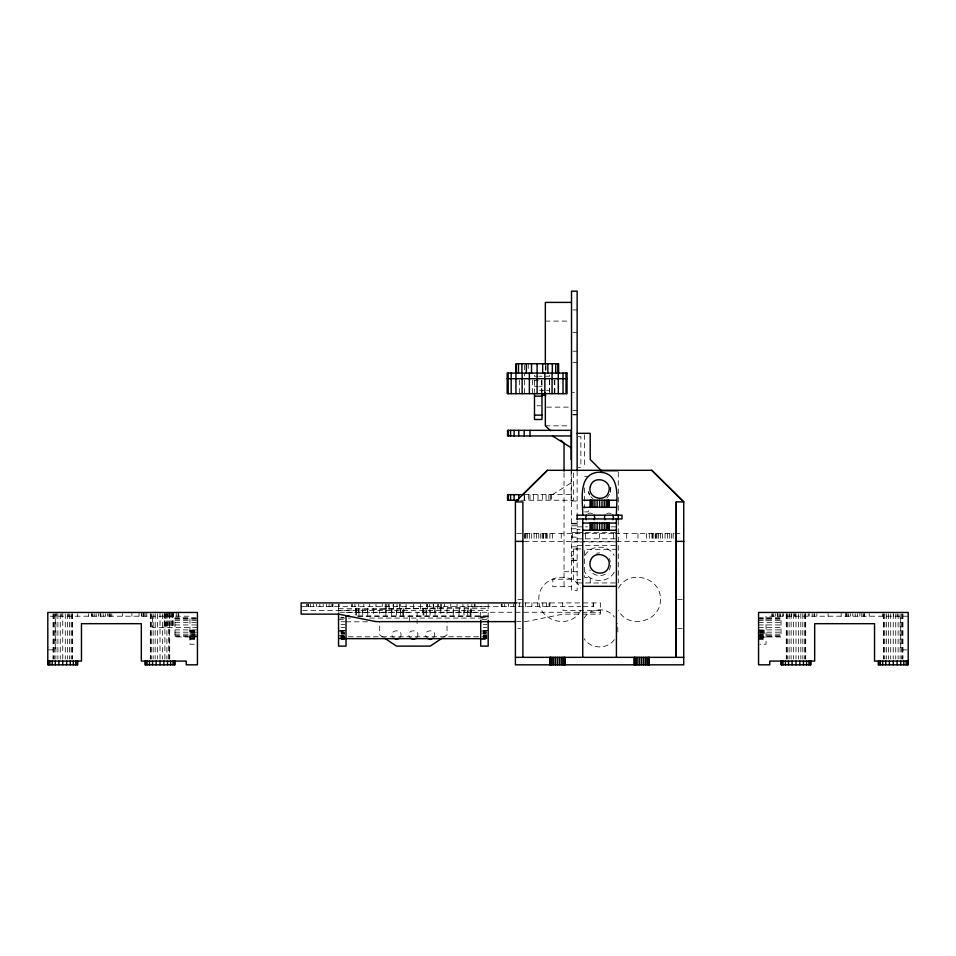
<?xml version="1.0" encoding="UTF-8"?>
<svg xmlns="http://www.w3.org/2000/svg" width="956" height="956" viewBox="0 0 956 956"><rect width="100%" height="100%" fill="white"/><g stroke="black" fill="none" stroke-linecap="round" stroke-linejoin="round"><path stroke-width="0.72" stroke-dasharray="4.78 3.58" d="M610.597 492.388L610.597 486.485M617.839 631.988L617.684 623.515M400.421 637.15C404.531 628.749 388.518 628.749 392.641 637.15M417.246 637.15C421.369 628.749 405.356 628.749 409.479 637.15M434.084 637.15C438.207 628.749 422.194 628.749 426.304 637.15M609.462 569.955L610.992 564.255L609.462 558.555M585 555.412C590.892 544.442 608.255 544.442 614.158 555.412M580.722 610.585C570.553 630.183 537.846 621.424 538.837 599.364C537.846 577.305 570.553 568.545 580.722 588.143M614.158 572.238C608.255 583.208 590.892 583.208 585 572.238M584.152 618.03C590.461 607.538 607.395 606.941 614.326 617.062M618.496 588.143C628.678 568.545 661.373 577.305 660.381 599.364C661.373 621.424 628.678 630.183 618.496 610.585M614.326 639.648C607.395 649.769 590.461 649.172 584.152 638.68M606.857 498.219L610.275 493.404L610.824 487.524M443.429 637.305L447.026 634.904L447.026 621.806M552.449 494.634L571.15 482.852M587.976 513.611L590.222 513.002L592.469 513.611M606.69 513.611L608.936 513.002L611.171 513.611M605.279 574.138C600.01 577.221 592.72 575.273 589.697 569.955M596.628 553.237L599.579 552.843M338.544 610.394L488.181 606.654M572.919 309.935L577.137 309.935M545.338 321.096L569.907 321.096M572.919 332.485L577.137 332.485M572.919 351.21L577.137 351.21M572.919 362.563L577.137 362.563M538.228 376.234L534.488 376.234L534.488 374.836M539.471 376.234L541.968 376.234M545.709 376.234L549.449 376.234L549.449 374.836M534.488 380.596L538.228 380.596M534.488 386.308L538.228 386.308M539.471 386.308L541.968 386.308M539.626 390.323L545.243 390.323M546.641 390.323L549.449 390.323M571.521 392.45L574.329 392.45M536.985 405.786L540.726 405.786M546.784 407.137L569.907 407.137M572.919 410.518L577.137 410.518M572.919 414.39L577.137 414.39M572.919 414.904L577.137 414.904M545.338 425.838L570.063 425.838M578.38 436.713L580.878 436.713L580.878 467.353L578.38 467.353M584.618 476.339L588.824 476.339M524.187 494.634L571.15 494.634M520.673 500.251L573.397 500.251L573.397 471.069M571.521 500.992L577.137 500.992M584.618 511.878L588.358 511.878L588.358 508.138M571.521 523.29L577.137 523.29M571.521 523.924L577.137 523.924M571.521 525.8L577.137 525.8M577.137 526.852L587.426 526.852M610.932 526.852L616.811 526.852M571.521 528.776L577.137 528.776M577.137 529.469L580.077 529.469M577.137 532.456L616.811 532.456M571.521 532.647L577.137 532.647M516.849 533.52L613.728 533.52M615.067 533.52L674.076 533.52M675.127 533.52L682.5 533.52M571.521 537.153L577.137 537.153M577.137 538.814L616.811 538.814M524.378 541.383L674.076 541.383M571.521 541.992L616.811 541.813M577.137 545.553L616.811 545.553M571.521 546.832L577.137 546.832M580.878 548.911L573.397 548.911L573.397 579.587L580.878 579.587M573.397 549.091L577.137 548.983M616.823 549.294L584.618 549.294L584.618 577.352L590.222 577.352L590.222 582.957M571.521 551.349L573.397 551.349M571.521 555.221L573.397 555.221M571.521 558.196L573.397 558.196M571.521 560.061L573.397 560.061M573.397 560.168L577.137 560.18M571.521 560.706L577.137 560.706M564.04 571.736L577.137 571.736M571.521 579.216L552.819 579.216L552.819 586.697L571.521 586.697M577.137 582.957L616.811 582.957M517.925 599.364L522.956 599.364M677.517 599.364L682.5 599.364M516.36 602.913L600.404 602.913L600.404 614.134L563 614.134L525.585 621.627L516.694 621.627M301.14 606.654L580.746 606.654M583.088 606.654L593.246 606.654L593.246 602.913M338.544 608.721L488.181 608.721M302.574 610.394L488.181 610.394M600.404 610.394L563 610.394L563 606.654M339.846 612.27L600.404 612.27M357.855 616.011L488.181 616.011M50.298 616.202L189.957 616.202L189.957 644.248L197.438 644.248M357.807 616.202L488.181 616.202M908.2 616.202L766.043 616.202L766.043 644.248L759.817 644.248M480.701 616.405L488.181 616.405M341.041 617.54L343.539 617.54M480.701 617.54L488.181 617.54M196.028 617.887L174.984 617.887L174.984 636.959L197.438 636.959M758.562 617.887L781.016 617.887L781.016 636.959L758.562 636.959M340.025 618.066L350.398 618.066M369.661 618.066L488.181 618.066M174.984 618.209L197.438 618.209M758.562 618.209L781.016 618.209M174.984 619.153L197.438 619.153M758.562 619.153L781.016 619.153M338.544 619.357L344.781 619.357M174.984 620.671L197.438 620.671M758.562 620.671L781.016 620.671M341.041 621.711L344.781 621.711M346.024 621.806L368.215 621.806M174.984 622.655L197.438 622.655M758.562 622.655L781.016 622.655M341.041 624.471L344.781 624.471M483.186 624.471L486.939 624.471M174.984 624.949L197.438 624.949M758.562 624.949L781.016 624.949M197.438 627.423L152.542 627.423L152.542 616.202M341.041 627.423L344.781 627.423M483.186 627.423L486.939 627.423M758.562 627.423L781.016 627.423M517.925 628.355L520.446 628.355M677.517 628.355L682.5 628.355M174.984 629.885L197.438 629.885M758.562 629.885L781.016 629.885M189.957 630.41L197.438 630.41M338.544 630.374L344.781 630.41M483.186 630.41L486.939 630.41M759.817 630.41L766.043 630.41M189.957 630.566L197.438 630.566M341.041 630.566L346.024 630.566M483.186 630.566L488.181 630.566M758.562 630.566L766.043 630.566M189.957 631.02L197.438 631.02M341.041 631.02L344.781 631.02M480.701 631.02L486.939 631.02M758.562 631.02L766.043 631.02M189.957 631.725L197.438 631.725M338.544 631.725L344.781 631.725M483.186 631.725L486.939 631.725M759.817 631.725L766.043 631.725M174.984 632.191L197.438 632.191M758.562 632.191L781.016 632.191M189.957 632.657L197.438 632.657M341.041 632.657L344.781 632.657M483.186 632.657L486.939 632.657M759.817 632.657L766.043 632.657M341.041 633.123L344.781 633.123M480.701 633.123L486.939 633.123M189.957 633.744L197.438 633.744M341.041 633.744L344.781 633.744M483.186 633.744L486.939 633.744M759.817 633.744L766.043 633.744M174.984 634.163L197.438 634.163M758.562 634.163L781.016 634.163M189.957 634.904L197.438 634.904M341.041 634.904L344.781 634.904M483.186 634.904L486.939 634.904M758.562 634.904L766.043 634.904M338.544 635.489L346.024 635.489M483.186 635.489L486.939 635.489M174.984 635.68L197.438 635.68M758.562 635.68L781.016 635.68M189.957 636.063L197.438 636.063M341.041 636.063L344.781 636.063M483.186 636.063L486.939 636.063M758.562 636.063L766.043 636.063M174.984 636.636L197.438 636.636M340.025 636.768L488.181 636.768M758.562 636.636L781.016 636.636M189.957 637.15L197.438 637.15M341.041 637.15L344.781 637.15M483.186 637.15L486.939 637.15M759.817 637.15L766.043 637.15M341.041 637.305L344.781 637.305M483.186 637.305L486.939 637.305M189.957 638.07L197.438 638.07M338.544 638.07L344.781 638.07M483.186 638.07L486.939 638.07M758.562 638.07L766.043 638.07M341.041 638.441L344.781 638.441M483.186 638.441L486.939 638.441M189.957 638.787L197.438 638.787M338.544 638.787L344.781 638.787M482.254 638.644L488.181 638.787M758.562 638.787L766.043 638.787M341.041 638.835L344.781 638.835M480.701 638.835L486.939 638.835M189.957 639.241L197.438 639.241M341.041 639.241L344.781 639.397M480.701 639.241L486.939 639.241M758.562 639.241L766.043 639.397M47.8 649.865L55.281 649.865L55.281 613.704M906.957 649.865L900.719 649.865L900.719 616.202M383.296 637.305L379.699 634.904L379.699 621.806M590.796 496.726L592.983 498.745M588.561 492.388L589.697 495.136M588.334 491.36L589.207 494.204M902.966 613.907L902.966 659.007M902.631 613.907L902.631 659.007M901.663 613.907L901.663 659.007M900.11 613.907L900.11 659.007M898.102 613.907L898.102 659.007M897.146 613.704L897.146 616.202M895.748 613.907L895.748 659.007M893.549 613.704L893.549 616.202M893.239 613.907L893.239 659.007M890.717 613.907L890.717 659.007M888.375 613.907L888.375 659.007M886.355 613.907L886.355 659.007M884.814 613.907L884.814 659.007M883.846 613.907L883.846 659.007M883.511 613.907L883.511 659.007M882.316 613.704L882.316 616.202M869.231 613.704L869.231 616.202M864.547 613.704L864.547 616.202M864.224 613.704L864.224 616.202M863.292 613.704L863.292 616.202M861.81 612.461L861.81 616.202M859.874 612.461L859.874 616.202M857.616 613.704L857.616 616.202M855.19 613.704L855.19 616.202M852.776 613.704L852.776 616.202M850.517 613.704L850.517 616.202M848.581 613.704L848.581 616.202M847.1 613.704L847.1 616.202M846.156 612.461L846.156 616.202M845.845 612.461L845.845 616.202M841.161 612.461L841.161 616.202M828.075 613.704L828.075 616.202M816.842 613.704L816.842 616.202M814.679 613.704L814.679 616.202M814.046 613.704L814.046 616.202M812.17 613.704L812.17 616.202M809.194 613.704L809.194 616.202M808.214 613.704L808.214 616.202M805.705 613.907L805.705 659.007M805.37 613.907L805.37 659.007M805.322 613.704L805.322 616.202M804.402 613.907L804.402 659.007M802.801 613.704L802.849 659.007M800.817 613.704L800.841 659.007M798.487 613.907L798.487 659.007M795.978 613.704L795.978 659.007M795.093 613.704L795.093 616.202M794.699 613.704L794.699 616.202M793.54 613.704L793.456 659.007M791.699 613.704L791.699 616.202M791.138 613.704L791.114 659.007M789.298 613.704L789.298 616.202M789.094 613.907L789.094 659.007M787.553 613.907L787.553 659.007M786.501 613.704L786.585 659.007M786.25 613.907L786.25 659.007M783.502 613.704L783.502 616.202M782.749 613.704L782.749 616.202M780.502 613.704L780.502 616.202M779.773 613.704L779.773 616.202M777.909 613.704L777.909 616.202M777.706 613.704L777.706 616.202M777.264 613.704L777.264 616.202M775.304 613.704L775.304 616.202M773.452 613.704L773.452 616.202M772.293 613.704L772.293 616.202M771.898 613.704L771.898 616.202M673.144 533.52L673.144 541.383M671.662 533.52L671.662 541.383M669.714 533.52L669.714 541.383M667.467 533.52L667.467 541.383M665.041 533.52L665.041 541.383M662.628 533.52L662.628 541.383M660.369 533.52L660.369 541.383M658.433 533.52L658.433 541.383M656.939 533.52L656.939 541.383M656.007 533.52L656.007 541.383M655.697 533.52L655.697 541.383M653.82 533.52L653.82 541.383M652.59 533.52L652.59 541.383M651.968 533.52L651.968 541.383M649.267 533.52L649.267 541.383M646.555 533.52L646.555 541.383M637.939 533.52L637.939 541.383M626.694 533.52L626.694 541.383M618.281 472.168L618.281 513.671M618.281 520.387L618.281 582.957M613.621 533.52L613.621 541.383M599.579 533.52L599.579 541.383M593.234 602.913L593.234 606.654M585.538 533.52L585.538 541.383M584.618 434.765L584.618 467.854M584.618 487.907L584.618 508.138M577.137 471.069L577.137 513.922M577.137 520.996L577.137 590.438L571.521 590.438L571.521 471.069M572.453 533.52L572.453 541.383M571.15 471.069L571.15 500.251M564.04 472.682L564.04 586.697M562.666 602.913L562.69 606.654M561.22 533.52L561.22 541.383M554.874 380.07L554.874 393.669M554.265 380.07L554.265 393.669M552.604 533.52L552.604 541.383M551.325 494.634L551.325 500.251M550.704 494.634L550.704 500.251M549.891 533.52L549.891 541.383M549.903 602.913L549.903 606.654M549.676 380.07L549.676 393.669M549.449 379.663L549.449 391.171M549.079 602.913L549.079 606.654M548.911 494.634L548.911 500.251M547.179 533.52L547.179 541.383M546.641 602.913L546.641 606.654M546.569 533.52L546.569 541.383M546.067 494.634L546.067 500.251M545.995 365.108L545.995 371.908M545.338 365.598L545.338 372.302M545.338 533.52L545.338 541.383M543.462 533.52L543.462 541.383M543.151 533.52L543.151 541.383M542.781 602.913L542.781 606.654M542.339 494.634L542.339 500.251M542.207 533.52L542.207 541.383M541.968 380.536L541.968 392.008M541.705 380.07L541.705 393.669M540.726 533.52L540.726 541.383M538.79 533.52L538.79 541.383M538.013 494.634L538.013 500.251M537.75 602.913L537.75 606.654M536.531 533.52L536.531 541.383M534.488 380.536L534.488 392.008M534.117 533.52L534.117 541.383M533.364 494.634L533.364 500.251M532.504 380.07L532.504 393.669M531.883 602.913L531.883 606.654M531.691 533.52L531.691 541.383M529.994 494.634L529.994 500.251M529.433 533.52L529.433 541.383M528.716 494.634L528.716 500.251M528.226 363.746L528.226 371.908M527.497 533.52L527.497 541.383M526.015 533.52L526.015 541.383M525.585 602.913L525.585 606.654M525.083 533.52L525.083 541.383M524.76 533.52L524.76 541.383M524.545 365.108L524.545 375.983M524.545 380.07L524.545 393.669M524.39 494.634L524.39 500.251M524.187 496.045L524.187 500.251M519.335 380.07L519.335 393.669M519.299 602.913L519.299 606.654M513.432 604.168L513.432 606.654M508.389 604.168L508.389 606.654M504.529 604.168L504.529 606.654M502.103 604.168L502.103 606.654M501.279 604.168L501.279 606.654M488.181 604.168L488.181 619.357L480.701 619.357L480.701 612.461L417.103 612.461L417.103 623.491M475.084 604.168L475.084 606.654M474.26 604.168L474.26 606.654M471.834 604.168L471.834 606.654M471.344 608.721L471.344 612.461M470.973 610.394L470.973 616.011M470.519 608.721L470.519 612.461M470.161 610.394L470.161 616.011M468.093 608.721L468.093 612.461M467.962 604.168L467.962 606.654M467.759 610.394L467.759 616.011M464.222 608.721L464.222 612.461M463.959 610.394L463.959 616.011M462.931 604.168L462.931 606.654M459.191 608.721L459.191 612.461M459 610.394L459 616.011M457.064 604.168L457.064 606.654M453.323 608.721L453.323 612.461M453.228 610.394L453.228 616.011M450.766 604.168L450.766 606.654M447.026 608.721L447.026 616.011M444.48 604.168L444.48 606.654M441.421 604.168L441.421 610.394M440.74 608.721L440.835 616.011M440.465 604.168L440.465 610.394M438.613 604.168L438.613 606.654M437.657 604.168L437.657 610.394M435.064 610.394L435.064 616.011M434.872 608.721L434.872 612.461M433.582 604.168L433.582 606.654M433.199 604.168L433.199 610.394M430.104 610.394L430.104 616.011M429.841 608.721L429.841 612.461M429.71 604.168L429.71 606.654M427.392 604.168L427.392 610.394M427.284 604.168L427.284 606.654M426.46 604.168L426.46 606.654M426.292 610.394L426.292 616.011M425.97 608.721L425.97 612.461M423.902 610.394L423.902 616.011M423.544 608.721L423.544 612.461M423.09 610.394L423.09 616.011M422.719 608.721L422.719 612.461M420.628 604.168L420.628 610.394M413.362 604.168L413.362 610.394M409.622 620.731L409.622 612.461L346.024 612.461L346.024 616.011M406.097 604.168L406.097 610.394M404.006 608.721L404.006 612.461M403.635 610.394L403.635 616.011M403.181 608.721L403.181 612.461M402.823 610.394L402.823 616.011M400.755 608.721L400.755 612.461M400.265 604.168L400.265 606.654M400.433 610.394L400.433 616.011M399.441 604.168L399.333 610.394M397.015 604.168L397.015 606.654M396.883 608.721L396.883 612.461M396.62 610.394L396.62 616.011M393.525 604.168L393.525 610.394M393.143 604.168L393.143 606.654M391.852 608.721L391.852 612.461M391.661 610.394L391.661 616.011M389.068 604.168L389.068 610.394M388.112 604.168L388.112 606.654M386.26 604.168L386.26 610.394M385.985 608.721L385.985 612.461M385.889 610.394L385.889 616.011M385.304 604.168L385.304 610.394M382.245 604.168L382.245 606.654M379.699 608.721L379.699 616.011M375.959 604.168L375.959 606.654M373.402 608.721L373.497 616.011M369.661 604.168L369.661 606.654M367.725 610.394L367.725 616.011M367.534 608.721L367.534 612.461M363.794 604.168L363.794 606.654M362.766 610.394L362.766 616.011M362.503 608.721L362.503 612.461M358.966 610.394L358.966 616.011M358.763 604.168L358.763 606.654M358.631 608.721L358.631 612.461M356.564 610.394L356.564 616.011M356.206 608.721L356.206 612.461M355.752 610.394L355.752 616.011M355.381 608.721L355.381 612.461M354.891 604.168L354.891 606.654M352.465 604.168L352.465 606.654M351.641 604.168L351.641 606.654M338.914 604.168L338.914 606.654M338.818 604.168L338.818 606.654M338.544 606.654L338.544 611.589M332.939 604.168L332.939 606.654M332.485 604.168L332.485 606.654M331.182 604.168L331.182 606.654M329.103 604.168L329.103 606.654M326.39 604.168L326.39 606.654M323.224 604.168L323.224 606.654M319.842 604.168L319.842 606.654M316.448 604.168L316.448 606.654M313.293 604.168L313.293 606.654M310.58 604.168L310.58 606.654M308.501 604.168L308.501 606.654M308.346 604.168L308.238 606.654M307.199 604.168L307.199 606.654M306.745 604.168L306.745 606.654M178.736 613.704L178.736 616.202M178.091 612.461L178.091 616.202M176.227 612.461L176.227 616.202M173.251 612.461L173.251 616.202M173.036 612.461L173.036 627.423M172.881 612.461L172.881 627.423M172.427 612.461L172.427 627.423M171.71 612.461L171.71 627.423M170.789 612.461L170.789 627.423M169.702 612.461L169.75 659.007M169.415 613.907L169.415 659.007M169.379 612.461L169.379 616.202M168.543 612.461L168.447 659.007M167.384 612.461L167.384 627.423M166.906 613.907L166.906 659.007M166.296 612.461L166.296 627.423M165.364 613.812L165.364 627.423M164.862 612.461L164.886 659.007M164.659 612.461L164.659 627.423M164.205 613.812L164.205 627.423M162.544 613.907L162.544 659.007M160.022 612.461L160.022 659.007M157.513 613.907L157.513 659.007M155.183 613.704L155.159 659.007M153.151 613.907L153.151 659.007M151.598 613.907L151.598 659.007M150.678 613.704L150.63 659.007M150.295 613.907L150.295 659.007M146.806 612.461L146.806 616.202M145.061 612.461L145.061 616.202M143.83 612.461L143.83 616.202M143.531 612.461L143.531 616.202M141.954 612.461L141.954 616.202M141.321 613.704L141.321 616.202M139.05 612.461L139.05 616.202M131.916 612.461L131.916 616.202M122.619 613.704L122.619 616.202M111.792 613.704L111.792 616.202M110.155 613.704L110.155 616.202M109.844 613.704L109.844 616.202M108.9 613.704L108.9 616.202M107.419 613.704L107.419 616.202M105.483 613.704L105.483 616.202M103.224 613.704L103.224 616.202M100.81 613.704L100.81 616.202M100.177 612.461L100.177 616.202M98.384 613.704L98.384 616.202M96.126 613.704L96.126 616.202M94.19 613.704L94.19 616.202M92.708 613.704L92.708 616.202M91.776 613.704L91.776 616.202M91.453 613.704L91.453 616.202M88.549 613.704L88.549 616.202M77.723 613.704L77.723 616.202M72.489 613.907L72.489 659.007M72.154 613.907L72.154 659.007M71.186 613.907L71.186 659.007M69.645 613.907L69.645 659.007M68.426 613.704L68.426 616.202M67.625 613.907L67.625 659.007M65.283 613.907L65.283 659.007M62.761 612.461L62.761 659.007M61.292 613.704L61.292 616.202M60.252 613.907L60.252 659.007M57.898 613.907L57.898 659.007M56.81 612.461L56.81 616.202M55.89 613.907L55.89 659.007M54.337 613.907L54.337 659.007M53.369 613.907L53.369 659.007M53.034 613.907L53.034 659.007"/><path stroke-width="1.43" d="M676.262 501.912L676.203 657.346L676.262 501.912L683.743 501.912L683.743 664.826L515.404 664.826L515.404 501.912L517.459 499.869M586.339 515.248L585.741 517.495L586.339 519.741M594.118 519.741L594.716 517.495L594.118 515.248M605.04 515.248L604.443 517.495L605.04 519.741M612.82 519.741L613.417 517.495L612.82 515.248M522.597 494.778L547.262 470.304L651.896 470.304L683.743 501.912L651.645 470.304M547.513 470.304L515.404 501.912L522.896 501.912L522.896 657.346M399.704 638.07L396.525 639.397L393.358 638.07M416.541 638.07L413.362 639.397L410.184 638.07M433.367 638.07L430.2 639.397L427.021 638.07M442.222 638.106L430.2 646.125L396.525 646.125L384.503 638.106M571.521 302.395L545.338 302.395L545.338 364.117M507.182 378.707L567.028 378.707M541.968 395.246L545.709 395.246M534.488 396.131L541.968 396.131M534.488 415.131L541.968 415.131M577.137 433.319L590.222 433.319L590.222 459.513L601.444 470.734M571.15 435.948L507.552 435.948L507.552 430.331L571.15 430.331L571.15 459.513M600.559 470.734L618.281 470.734M524.39 494.634L507.552 494.634L507.552 500.251L518.773 500.251M582.742 500.227L616.417 500.227M582.742 507.337L616.417 507.337M577.137 515.188L622.021 515.188L622.021 518.941L577.137 518.941M582.742 523.052L616.417 523.052M582.742 530.245L616.417 530.245M515.404 541.383L522.896 541.383M676.203 541.383L683.743 541.383M582.742 586.339L616.417 586.339M516.36 602.913L301.14 602.913L301.14 614.134L338.544 614.134L375.959 621.627L515.212 621.627M348.988 616.011L346.024 616.011L346.024 646.125L338.544 646.125L338.544 613.035M345.953 638.644L480.772 638.644M515.404 657.346L683.743 657.346M47.8 661.086L81.463 661.086L81.463 623.682L141.321 623.682L141.321 661.086L186.217 661.086L186.217 664.826L197.438 664.826L197.438 612.461L47.8 612.461L47.8 664.826L77.723 664.826L77.723 661.086M908.2 661.086L874.537 661.086L874.537 623.682L814.679 623.682L814.679 661.086L769.783 661.086L769.783 664.826L758.562 664.826L758.562 612.461L908.2 612.461L908.2 664.826L878.277 664.826L878.277 661.086M552.449 435.948L571.15 447.731M550.537 430.642L545.338 425.838L545.338 393.119M560.921 440.238L564.04 443.118L564.04 471.2M907.686 661.086L907.686 664.826M906.192 661.086L906.192 664.826M903.814 661.086L903.814 664.826M900.719 661.086L900.719 664.826M897.11 661.086L897.11 664.826M893.239 661.086L893.239 664.826M889.367 661.086L889.367 664.826M885.758 661.086L885.758 664.826M882.651 661.086L882.651 664.826M880.273 661.086L880.273 664.826M878.779 661.086L878.779 664.826M810.939 661.086L810.939 664.826L781.016 664.826L781.016 661.086M810.425 661.086L810.425 664.826M808.931 661.086L808.931 664.826M806.553 661.086L806.553 664.826M803.458 661.086L803.458 664.826M799.849 661.086L799.849 664.826M795.978 661.086L795.978 664.826M792.106 661.086L792.106 664.826M788.497 661.086L788.497 664.826M785.39 661.086L785.39 664.826M783.012 661.086L783.012 664.826M781.518 661.086L781.518 664.826M649.148 657.346L649.148 664.826M648.885 657.346L648.885 664.826M648.144 657.346L648.144 664.826M646.949 657.346L646.949 664.826M645.408 657.346L645.408 664.826M643.603 657.346L643.603 664.826M641.667 657.346L641.667 664.826M639.731 657.346L639.731 664.826M637.927 657.346L637.927 664.826M636.373 657.346L636.373 664.826M635.178 657.346L635.178 664.826M634.437 657.346L634.437 664.826M634.187 657.346L634.187 664.826M618.281 514.937L618.281 519.598M616.417 515.188C616.273 500.825 621.914 472.981 599.579 472.168C577.245 472.981 582.885 500.825 582.742 515.188M616.417 518.941L616.417 657.346M608.936 500.227L608.936 507.337M608.936 523.052L608.936 530.245M608.614 500.227L608.614 507.337M608.614 523.052L608.614 530.245M607.681 500.227L607.681 507.337M607.681 523.052L607.681 530.245M606.188 500.227L606.188 507.337M606.188 523.052L606.188 530.245M604.252 500.227L604.252 507.337M604.252 523.052L604.252 530.245M601.993 500.227L601.993 507.337M601.993 523.052L601.993 530.245M599.579 500.227L599.579 507.337M599.579 523.052L599.579 530.245M597.153 500.227L597.153 507.337M597.153 523.052L597.153 530.245M594.907 500.227L594.907 507.337M594.907 523.052L594.907 530.245M592.971 500.227L592.971 507.337M592.971 523.052L592.971 530.245M591.477 500.227L591.477 507.337M591.477 523.052L591.477 530.245M590.545 500.227L590.545 507.337M590.545 523.052L590.545 530.245M590.222 500.227L590.222 507.337M590.222 523.052L590.222 530.245M582.742 518.941L582.742 657.346M577.137 470.471L577.137 291.174L571.521 291.174L571.521 470.543M577.137 515.021L577.137 519.514M566.012 373.091L566.012 393.669M564.972 657.346L564.972 664.826M564.721 657.346L564.721 664.826M563.968 657.346L563.968 664.826M563.024 373.091L563.024 393.669M562.785 657.346L562.785 664.826M561.232 657.346L561.232 664.826M559.427 657.346L559.427 664.826M558.615 373.091L558.615 363.746L516.085 363.746L516.085 373.091M558.268 373.091L558.268 393.669M557.886 363.746L557.886 373.091M557.491 657.346L557.491 664.826M555.735 363.746L555.735 373.091M555.556 657.346L555.556 664.826M553.751 657.346L553.751 664.826M552.317 363.746L552.317 373.091M552.066 373.091L552.066 393.669M552.198 657.346L552.198 664.826M551.015 657.346L551.015 664.826M550.262 657.346L550.262 664.826M550.011 657.346L550.011 664.826M547.86 363.746L547.86 373.091M544.848 373.091L544.848 393.669M542.673 363.746L542.673 373.091M541.968 393.143L541.968 419.505L534.488 419.505L534.488 393.131M537.105 363.746L537.105 393.669M531.536 363.746L531.536 373.091M529.994 430.331L529.994 435.948M529.361 373.091L529.361 393.669M526.35 363.746L526.35 373.091M524.187 430.331L524.187 435.948M522.143 373.091L522.143 393.669M521.892 363.746L521.892 373.091M518.773 430.331L518.773 435.948M518.773 494.634L518.773 498.841M518.475 363.746L518.475 373.091M516.324 363.746L516.324 373.091M515.941 373.091L515.941 393.669M514.125 430.331L514.125 435.948M514.125 494.634L514.125 500.251M511.185 373.091L511.185 393.669M510.564 430.331L510.564 435.948M510.564 494.634L510.564 500.251M508.317 430.331L508.317 435.948M508.317 494.634L508.317 500.251M508.198 373.091L508.198 393.669M488.181 620.229L488.181 646.125L480.701 646.125L480.701 620.313M174.984 661.086L174.984 664.826L145.061 664.826L145.061 661.086M174.482 661.086L174.482 664.826M172.988 661.086L172.988 664.826M170.61 661.086L170.61 664.826M167.503 661.086L167.503 664.826M163.894 661.086L163.894 664.826M160.022 661.086L160.022 664.826M156.151 661.086L156.151 664.826M152.542 661.086L152.542 664.826M149.447 661.086L149.447 664.826M147.069 661.086L147.069 664.826M145.575 661.086L145.575 664.826M77.221 661.086L77.221 664.826M75.727 661.086L75.727 664.826M73.349 661.086L73.349 664.826M70.242 661.086L70.242 664.826M66.633 661.086L66.633 664.826M62.761 661.086L62.761 664.826M58.89 661.086L58.89 664.826M55.281 661.086L55.281 664.826M52.186 661.086L52.186 664.826M49.808 661.086L49.808 664.826M48.314 661.086L48.314 664.826M590.366 486.544C586.745 498.255 606.068 503.43 608.793 491.48C612.414 479.757 593.09 474.582 590.366 486.544M590.366 561.351C586.745 573.074 606.068 578.249 608.793 566.299C612.414 554.576 593.09 549.401 590.366 561.351M567.028 373.091L507.182 373.091L507.182 393.669L567.028 393.669L567.028 373.091"/></g></svg>
